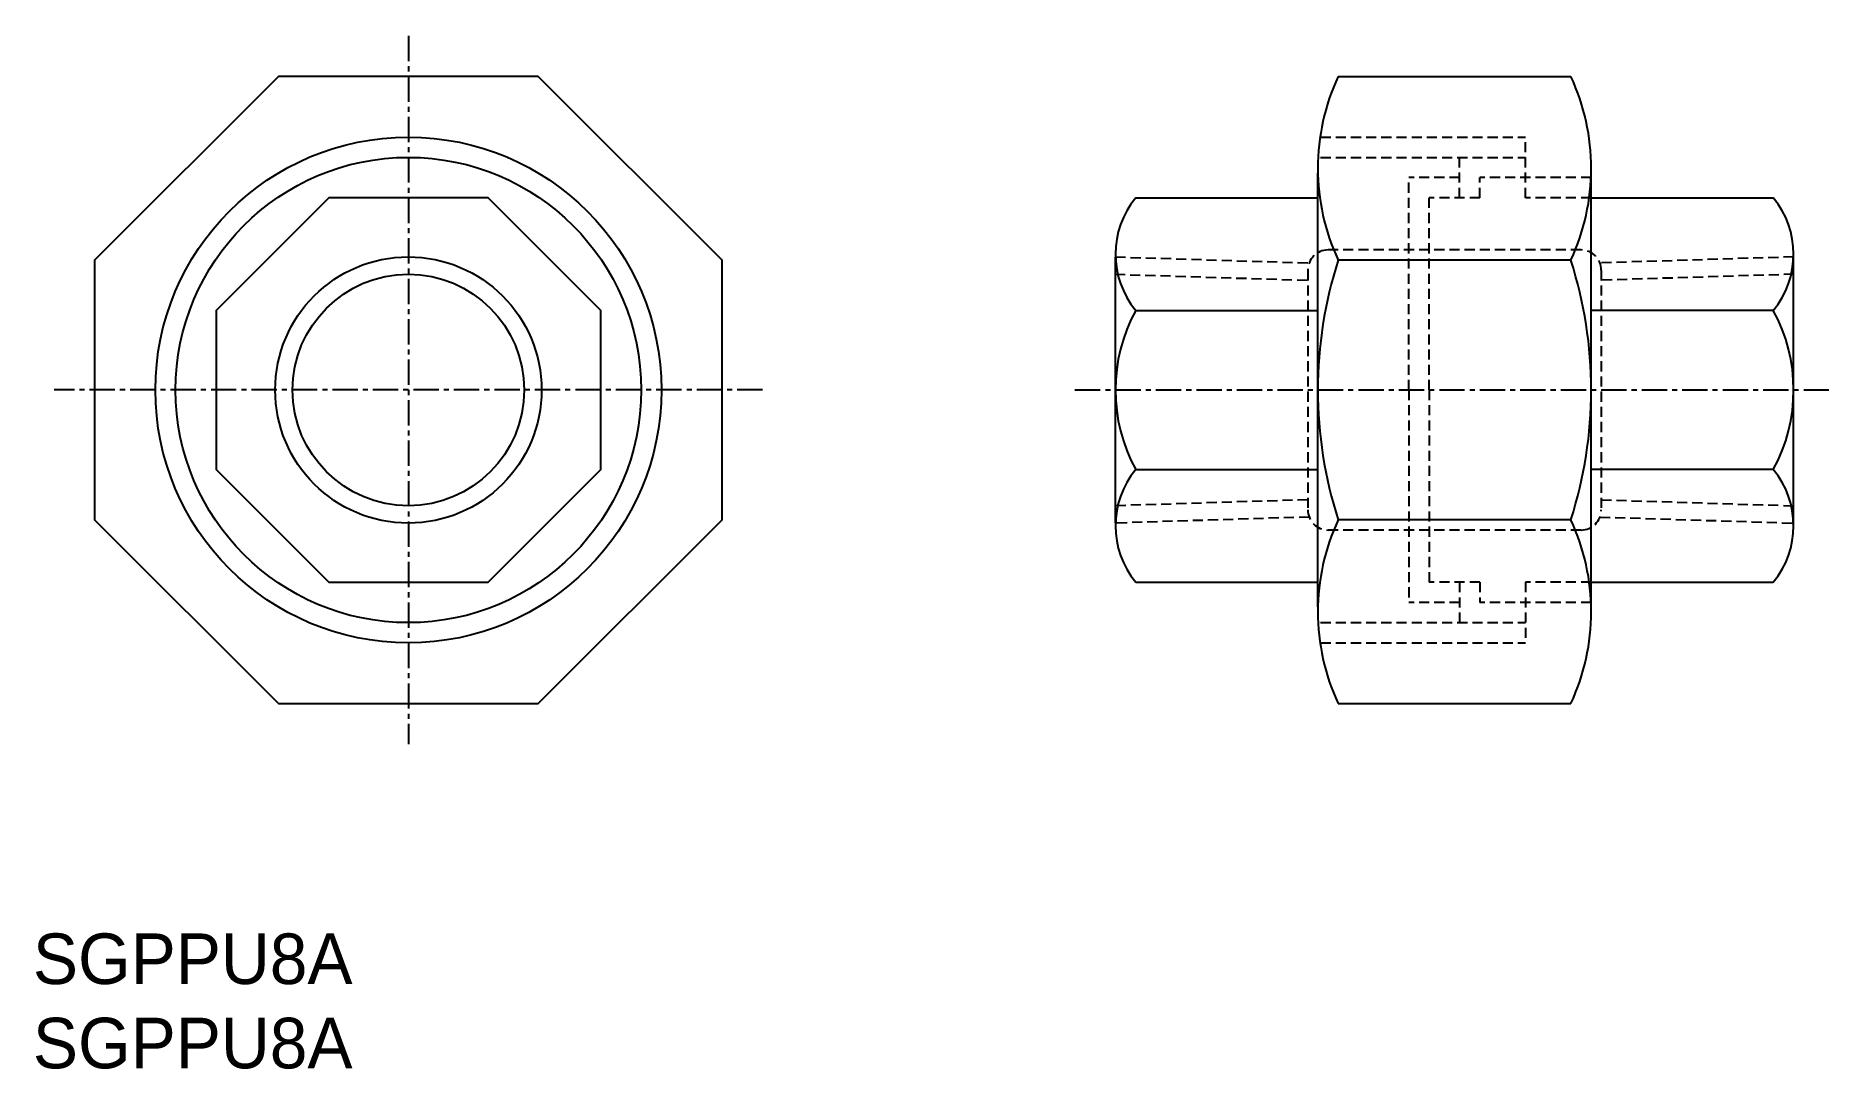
# Model space of a CAD drawing. Extents: x 98.1 to 186.9, y 171.1 to 222.2.
import ezdxf

# ---------------------------------------------------------------- set-up
doc = ezdxf.new("R2010")
doc.units = 0
doc.linetypes.add('CENTER', pattern=[2, 1.25, -0.25, 0.25, -0.25])
doc.linetypes.add('DASHED', pattern=[0.75, 0.5, -0.25])
doc.layers.get('0').update_dxf_attribs({"linetype": 'CONTINUOUS'})
doc.layers.add('CENTER', color=1, linetype='CENTER')

msp = doc.modelspace()

# ---------------------------------------------------------------- linework, layer by layer
at = {"color": 7, "linetype": 'CONTINUOUS'}
for p, q in [((162.419, 220.164), (173.919, 220.164)), ((174.919, 193.46), (174.919, 215.869)), ((161.419, 193.948), (161.419, 215.38)), ((161.419, 210.596), (161.419, 215.38)), ((152.419, 214.164), (161.419, 214.164)), ((174.919, 214.164), (183.919, 214.164)), ((151.419, 198.096), (151.419, 211.232)), ((173.919, 211.084), (162.419, 211.084)), ((184.919, 198.096), (184.919, 211.232)), ((152.419, 208.599), (161.419, 208.599)), ((183.919, 208.599), (174.919, 208.599)), ((151.419, 198.096), (151.419, 201.029)), ((152.419, 200.729), (161.419, 200.729)), ((183.919, 200.729), (174.919, 200.729)), ((161.419, 193.948), (161.419, 198.733)), ((173.919, 198.244), (162.419, 198.244)), ((152.419, 195.164), (161.419, 195.164)), ((174.919, 195.164), (183.919, 195.164)), ((162.419, 189.164), (173.919, 189.164))]:
    msp.add_line(p, q, dxfattribs=at)
at = {"color": 3, "linetype": 'DASHED'}
for p, q in [((161.553, 217.164), (171.669, 217.164)), ((171.669, 214.164), (171.669, 217.164)), ((161.553, 216.164), (171.669, 216.164)), ((168.419, 214.164), (168.419, 216.164)), ((165.919, 204.664), (165.919, 215.164)), ((168.419, 215.164), (165.919, 215.164)), ((174.919, 215.164), (169.419, 215.164)), ((169.419, 214.164), (169.419, 215.164)), ((169.669, 215.164), (169.419, 215.164)), ((166.919, 204.664), (166.919, 214.164)), ((169.419, 214.164), (166.919, 214.164)), ((174.919, 214.164), (171.669, 214.164)), ((174.419, 211.584), (161.919, 211.584)), ((151.419, 211.243), (160.986, 210.944)), ((160.919, 210.584), (160.919, 198.744)), ((184.919, 211.243), (175.352, 210.944)), ((175.419, 210.584), (175.419, 198.744)), ((151.392, 210.387), (160.919, 210.089)), ((184.946, 210.387), (175.419, 210.089)), ((165.919, 204.664), (165.919, 194.164)), ((166.919, 204.664), (166.919, 195.164)), ((160.919, 199.239), (151.392, 198.941)), ((175.419, 199.239), (184.946, 198.941)), ((160.986, 198.385), (151.419, 198.086)), ((175.352, 198.385), (184.919, 198.086)), ((174.419, 197.744), (161.919, 197.744)), ((169.419, 195.164), (166.919, 195.164)), ((168.419, 195.164), (168.419, 193.164)), ((169.419, 195.164), (169.419, 194.164)), ((174.919, 195.164), (171.669, 195.164)), ((171.669, 195.164), (171.669, 192.164)), ((168.419, 194.164), (165.919, 194.164)), ((174.919, 194.164), (169.419, 194.164)), ((169.669, 194.164), (169.419, 194.164)), ((161.553, 193.164), (171.669, 193.164)), ((161.553, 192.164), (171.669, 192.164))]:
    msp.add_line(p, q, dxfattribs=at)
at = {"color": 7, "linetype": 'CONTINUOUS'}
for points in [[(110.065, 220.164), (100.985, 211.084), (100.985, 198.244), (110.065, 189.164), (122.905, 189.164), (131.985, 198.244), (131.985, 211.084), (122.905, 220.164)], [(112.55, 214.164), (106.985, 208.599), (106.985, 200.729), (112.55, 195.164), (120.42, 195.164), (125.985, 200.729), (125.985, 208.599), (120.42, 214.164)]]:
    msp.add_lwpolyline(points, close=True, dxfattribs=at)
for radius in [12.5, 5.722]:
    msp.add_circle((116.485, 204.664), radius, dxfattribs=at)
at = {"color": 3, "linetype": 'CONTINUOUS'}
for radius in [11.5, 6.579]:
    msp.add_circle((116.485, 204.664), radius, dxfattribs=at)
at = {"color": 7, "linetype": 'CONTINUOUS'}
for centre, radius, start, end in [((172.194, 215.624), 10.778, 155.08877, 204.91123), ((164.144, 215.624), 10.778, 335.08877, 24.91123), ((155.779, 211.382), 4.362, 140.37029, 219.62971), ((180.559, 211.382), 4.362, 320.37029, 39.62971), ((182.467, 204.664), 21.051, 162.24265, 197.75735), ((153.871, 204.664), 21.051, 342.24265, 17.75735), ((159.638, 204.664), 8.222, 151.40538, 208.59462), ((176.7, 204.664), 8.222, 331.40538, 28.59462), ((155.779, 197.947), 4.362, 140.37029, 219.62971), ((180.559, 197.947), 4.362, 320.37029, 39.62971), ((172.194, 193.704), 10.778, 155.08877, 204.91123), ((164.144, 193.704), 10.778, 335.08877, 24.91123)]:
    msp.add_arc(centre, radius, start, end, dxfattribs=at)
at = {"color": 3, "linetype": 'DASHED'}
for centre, start, end in [((161.919, 210.584), 90, 180), ((174.419, 210.584), 0, 90), ((161.919, 198.744), 180, 270), ((174.419, 198.744), 270, 0)]:
    msp.add_arc(centre, 1, start, end, dxfattribs=at)
at = {"layer": 'CENTER', "color": 1, "linetype": 'CENTER'}
for p, q in [((116.485, 222.164), (116.485, 187.164)), ((133.985, 204.664), (98.985, 204.664)), ((149.419, 204.664), (186.919, 204.664))]:
    msp.add_line(p, q, dxfattribs=at)

# ---------------------------------------------------------------- texts
at = {"linetype": 'DASHED'}
for p in [(97.934, 175.302), (97.934, 171.135)]:
    msp.add_text('SGPPU8A', height=2.5, dxfattribs=at).set_placement(p)

doc.saveas('drawing.dxf')
